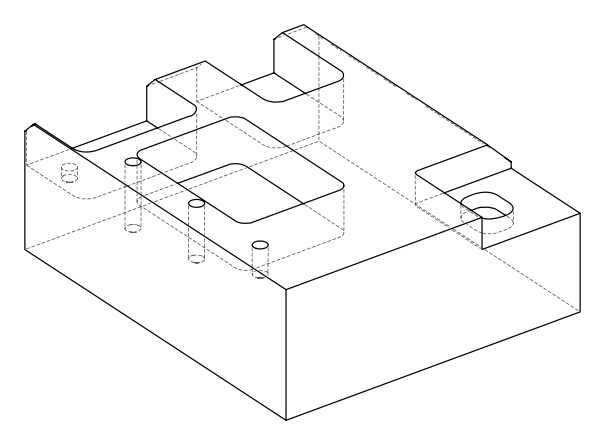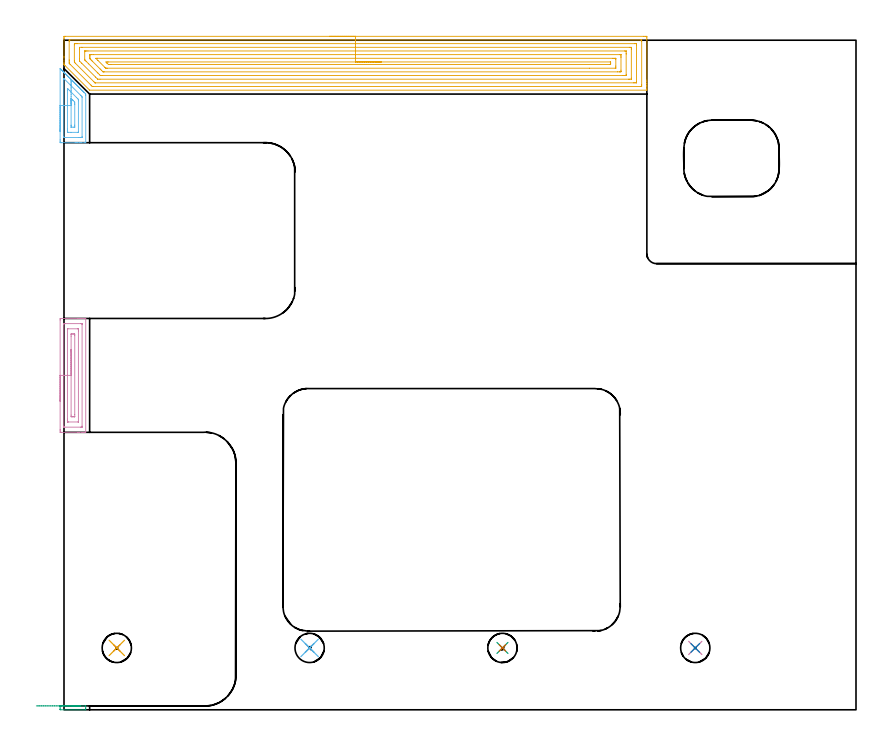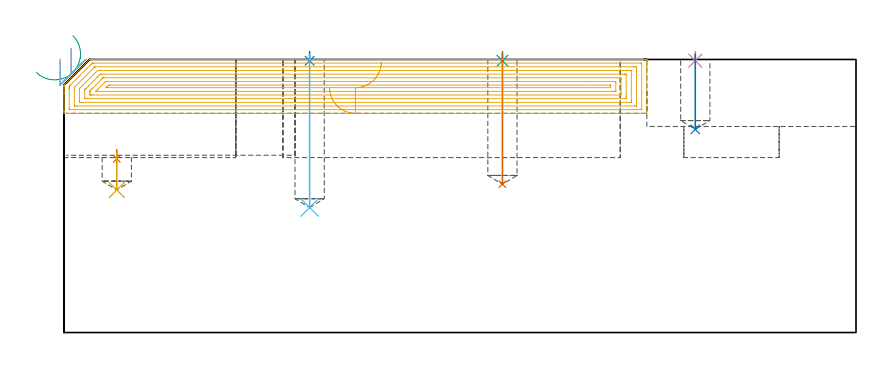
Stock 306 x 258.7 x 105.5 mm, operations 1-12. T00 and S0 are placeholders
(PLAN: 17 operations, 4 tool changes, 144.7 min)
(1 SPOT_DRILL | STEP1POCKET | NXT0321_9005460120000 | 0.04 min | 4176 mm3)
(2 SPOT_DRILL_1 | STEP1POCKET_1 | NXT0321_9005460120000 | 0.03 min | 1 mm3)
(3 SPOT_DRILL_2 | STEP1POCKET_2 | NXT0321_9005460120000 | 0.03 min | 1 mm3)
(4 SPOT_DRILL_3 | STEP1POCKET_3 | NXT0321_9005460120000 | 0.03 min | 1 mm3)
(5 DRILL_BLIND_HOLE_INTO_CENTER | STEP1POCKET | UGT0301_508 | 0.07 min | 1108 mm3)
(6 DRILL_BLIND_HOLE_INTO_CENTER_1 | STEP1POCKET_1 | UGT0301_508 | 0.24 min | 5493 mm3)
(7 DRILL_BLIND_HOLE_INTO_CENTER_2 | STEP1POCKET_2 | UGT0301_508 | 0.2 min | 4595 mm3)
(8 DRILL_BLIND_HOLE_INTO_CENTER_3 | STEP1POCKET_3 | UGT0301_508 | 0.12 min | 2474 mm3)
(9 AREA_MILL | FG_CHAMFER_SURFACE | UGT0205_001 | 0.25 min | 359 mm3)
(10 AREA_MILL_1 | FG_CHAMFER_SURFACE_1 | UGT0205_001 | 1.62 min | 2729 mm3)
(11 AREA_MILL_2 | FG_CHAMFER_SURFACE_2 | UGT0205_001 | 14.53 min | 50438 mm3)
(12 AREA_MILL_3 | FG_CHAMFER_SURFACE_3 | UGT0205_001 | 0.98 min | 1372 mm3)
(13 MILL_CORNER_NOTCH_RECTANGULAR | CORNER_NOTCH_RECTANGULAR | NXT0201_008 | Follow Part, ap 1.5, ae 75% | 70.21 min | 178819 mm3)
(14 MILL_RECTANGULAR_POCKET | POCKET_RECTANGULAR_STRAIGHT | NXT0201_012 | Follow Part, ap 4, ae 75% | 20.98 min | 459766 mm3)
(15 MILL_RECTANGULAR_POCKET_1 | POCKET_RECTANGULAR_STRAIGHT_1 | NXT0201_012 | Follow Part, ap 4, ae 75% | 0.95 min | 11816 mm3)
(16 MILL_SLOT | SLOT_PARTIAL_RECTANGULAR | NXT0201_012 | Follow Part, ap 4, ae 75% | 20.51 min | 258952 mm3)
(17 MILL_SLOT_1 | SLOT_PARTIAL_RECTANGULAR_1 | NXT0201_012 | Follow Part, ap 4, ae 75% | 13.88 min | 221724 mm3)
(TOOL NXT0321_9005460120000 | NC Spot Drill, 142deg, 12mm, Carbide, Uncoated | D12 PA142 FL30 Z2)
(TOOL UGT0301_508 | Carbide Drill 11.3 mm | D11.3 PA118 FL94 Z2)
(TOOL UGT0205_001 | Chamfer Mill 20 x 3 x 45 deg. | D20 FL50 Z2)
(TOOL NXT0201_008 | ENDMILL 6mm [2P460-0600-NA 1630] | D6 FL26 Z6)
(TOOL NXT0201_012 | ENDMILL 16mm [2P460-1600-NA 1630] | D16 FL38 Z6)
(OP 1 SPOT_DRILL)
G17 G21 G94 G90
T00 M6
G54
G17 G0 G90 X20.4 Y23.9 S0 M3
G43 Z115.5 H0
G94 G81 G98 Z67.114 F250. R70.6
G80
M5
M2
(OP 2 SPOT_DRILL_1)
G17 G21 G94 G90
T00 M6
G54
G17 G0 G90 X94.9 Y23.9 S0 M3
G43 Z115.5 H0
G94 G81 G98 Z105.014 F250. R108.5
G80
M5
M2
(OP 3 SPOT_DRILL_2)
G17 G21 G94 G90
T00 M6
G54
G17 G0 G90 X169.4 Y23.9 S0 M3
G43 Z115.5 H0
G94 G81 G98 Z105.014 F250. R108.5
G80
M5
M2
(OP 4 SPOT_DRILL_3)
G17 G21 G94 G90
T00 M6
G54
G17 G0 G90 X243.9 Y23.9 S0 M3
G43 Z115.5 H0
G94 G81 G98 Z105.014 F250. R108.5
G80
M5
M2
(OP 5 DRILL_BLIND_HOLE_INTO_CENTER)
G17 G21 G94 G90
T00 M6
G54
G17 G0 G90 X20.4 Y23.9 S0 M3
G43 Z115.5 H0
G94 G81 G98 Z55.1 F250. R69.6
G80
M5
M2
(OP 6 DRILL_BLIND_HOLE_INTO_CENTER_1)
G17 G21 G94 G90
T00 M6
G54
G17 G0 G90 X94.9 Y23.9 S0 M3
G43 Z115.5 H0
G94 G81 G98 Z48.3 F250. R107.5
G80
M5
M2
(OP 7 DRILL_BLIND_HOLE_INTO_CENTER_2)
G17 G21 G94 G90
T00 M6
G54
G17 G0 G90 X169.4 Y23.9 S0 M3
G43 Z115.5 H0
G94 G81 G98 Z57.3 F250. R107.5
G80
M5
M2
(OP 8 DRILL_BLIND_HOLE_INTO_CENTER_3)
G17 G21 G94 G90
T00 M6
G54
G17 G0 G90 X243.9 Y23.9 S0 M3
G43 Z115.5 H0
G94 G81 G98 Z78.5 F250. R107.5
G80
M5
M2
(OP 9 AREA_MILL)
G17 G21 G94 G90
T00 M6
G54
G17 G0 G90 X-10.692 Y1.5 S1061 M3
G43 Z115.5 H0
Z100.55
G94 G1 X-10.049 Z99.96 F250.
X-9.357 Z99.429
X-8.621 Z98.96
X-7.847 Z98.557
X-7.041 Z98.224
X-6.209 Z97.961
X-5.358 Z97.772
X-4.493 Z97.658
X-3.621 Z97.62
X-2.75 Z97.658
X-1.885 Z97.772
X-1.033 Z97.961
X-0.201 Z98.223
X0.605 Z98.557
X1.379 Z98.96
X2.115 Z99.429
X2.807 Z99.96
X3.45 Z100.549
X8.324 Z105.421
X8.346 Y1.498 Z105.442
X8.395 Y1.491 Z105.491
X8.4 Y1.186 Z105.5
Y0.314
X8.395 Y0.009 Z105.491
X8.345 Y0. Z105.442
X-1.229 Z95.871
X-1.493 Y0.01 Z95.606
X-1.5 Y0.133 Z95.6
Y0.137
Y0.314
Y1.186
X-1.498 Y1.368 Z95.602
X-1.492 Y1.49 Z95.606
X-1.229 Y1.5 Z95.871
X3.45 Z100.549
X4.039 Z101.192
X4.57 Z101.884
X5.039 Z102.62
X5.442 Z103.394
X5.776 Z104.2
X6.038 Z105.032
X6.227 Z105.884
X6.341 Z106.748
X6.379 Z107.62
X6.341 Z108.492
X6.227 Z109.357
X6.038 Z110.208
X5.776 Z111.04
X5.442 Z111.846
X5.04 Z112.62
X4.571 Z113.356
X4.04 Z114.048
X3.45 Z114.691
G0 Z115.5
M5
M2
(OP 10 AREA_MILL_1)
G17 G21 G94 G90
T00 M6
G54
G17 G0 G90 X-1.5 Y119.2 S1061 M3
G43 Z115.5 H0
Z105.6
G94 G1 Y119.238 Z104.728 F250.
Y119.352 Z103.863
Y119.541 Z103.012
Y119.803 Z102.18
Y120.137 Z101.374
Y120.54 Z100.6
Y121.008 Z99.864
Y121.54 Z99.172
Y122.129 Z98.529
Y122.772 Z97.94
Y123.464 Z97.408
Y124.2 Z96.94
Y124.974 Z96.537
Y125.78 Z96.203
Y126.612 Z95.941
Y127.464 Z95.752
Y128.328 Z95.638
Y129.2 Z95.6
Y150.603
X-1.496 Y150.977 Z95.602
X-1.492 Y151.19 Z95.606
X-1.275 Y151.2 Z95.822
X5.222 Z102.316
X5.81 Z102.906
X6.109 Z103.205
X6.696 Z103.792
X6.995 Z104.09
X7.593 Z104.693
X7.881 Z104.98
X8.05 Z105.149
X8.376 Y151.192 Z105.467
X8.397 Y151.19 Z105.488
X8.4 Y151.049 Z105.5
Y107.351
X8.397 Y107.21 Z105.488
X8.376 Y107.207 Z105.467
X8.05 Y107.2 Z105.149
X7.594 Z104.693
X6.995 Z104.09
X5.809 Z102.906
X5.222 Z102.316
X-0.981 Y107.201 Z96.116
X-1.214 Y107.203 Z95.883
X-1.492 Y107.208 Z95.606
X-1.494 Y107.28 Z95.603
X-1.499 Y107.796 Z95.601
X-1.5 Y108.318 Z95.6
Y129.2
X-0.086 Z97.014
Y148.811
X-0.085 Y149.04 Z97.015
X-0.082 Y149.15 Z97.018
X-0.079 Y149.174 Z97.021
X-0.069 Y149.19 Z97.031
X0.036 Y149.193 Z97.136
X0.414 Y149.199 Z97.514
X6.618 Y149.2 Z103.718
X6.853 Y149.197 Z103.953
X6.944 Y149.193 Z104.044
X6.978 Y149.19 Z104.078
X6.981 Y149.147 Z104.081
X6.984 Y149.041 Z104.084
X6.986 Y148.829 Z104.086
Y109.589
X6.984 Y109.36 Z104.084
X6.981 Y109.25 Z104.081
X6.979 Y109.226 Z104.079
X6.969 Y109.21 Z104.069
X6.864 Y109.207 Z103.964
X6.486 Y109.201 Z103.586
X0.282 Y109.2 Z97.382
X0.047 Y109.203 Z97.147
X-0.044 Y109.207 Z97.056
X-0.078 Y109.21 Z97.022
X-0.081 Y109.253 Z97.019
X-0.084 Y109.359 Z97.016
X-0.086 Y109.571 Z97.014
Y129.2
X1.328 Z98.428
X1.329 Y147.124 Z98.429
X1.332 Y147.167 Z98.432
X1.334 Y147.182 Z98.434
X1.353 Y147.19 Z98.453
X1.516 Y147.199 Z98.616
X5.222 Y147.2 Z102.322
X5.385 Y147.198 Z102.485
X5.493 Y147.193 Z102.593
X5.565 Y147.186 Z102.665
X5.567 Y147.153 Z102.667
X5.57 Y147.036 Z102.67
X5.571 Y146.685 Z102.671
X5.572 Y146.144 Z102.672
X5.571 Y111.276 Z102.671
X5.568 Y111.233 Z102.668
X5.565 Y111.218 Z102.665
X5.547 Y111.21 Z102.647
X5.384 Y111.201 Z102.484
X1.677 Y111.2 Z98.777
X1.515 Y111.202 Z98.615
X1.407 Y111.207 Z98.507
X1.335 Y111.214 Z98.435
X1.332 Y111.247 Z98.432
X1.33 Y111.364 Z98.43
X1.329 Y111.715 Z98.429
X1.328 Y112.256 Z98.428
Y129.2
X2.743 Z99.843
Y144.361
X2.746 Y145.069 Z99.846
X2.75 Y145.172 Z99.85
X2.752 Y145.19 Z99.852
X2.773 Y145.193 Z99.873
X2.825 Y145.196 Z99.925
X3.033 Y145.199 Z100.133
X3.45 Y145.2 Z100.55
X3.503 Z100.603
X3.884 Y145.194 Z100.984
X4.075 Y145.19 Z101.175
X4.15 Y145.178 Z101.25
X4.152 Y145.117 Z101.252
X4.157 Y144.542 Z101.257
Y114.039
X4.154 Y113.331 Z101.254
X4.15 Y113.228 Z101.25
X4.148 Y113.21 Z101.248
X4.127 Y113.207 Z101.227
X4.075 Y113.204 Z101.175
X3.867 Y113.201 Z100.967
X3.45 Y113.2 Z100.55
X3.397 Z100.497
X3.016 Y113.206 Z100.116
X2.825 Y113.21 Z99.925
X2.749 Y113.222 Z99.849
X2.748 Y113.283 Z99.848
X2.743 Y113.858 Z99.843
Y129.2
Y130.072 Z99.881
Y130.936 Z99.995
Y131.788 Z100.183
Y132.62 Z100.446
Y133.426 Z100.78
Y134.2 Z101.182
Y134.936 Z101.651
Y135.628 Z102.182
Y136.271 Z102.772
Y136.86 Z103.415
Y137.392 Z104.107
Y137.86 Z104.843
Y138.263 Z105.616
Y138.597 Z106.422
Y138.859 Z107.254
Y139.048 Z108.106
Y139.162 Z108.971
Y139.2 Z109.843
G0 Z115.5
M5
M2
(OP 11 AREA_MILL_2)
G17 G21 G94 G90
T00 M6
G54
G17 G0 G90 X102.6 Y260.2 S1061 M3
G43 Z115.5 H0
Z94.7
G94 G1 X102.638 Z93.828 F250.
X102.752 Z92.963
X102.941 Z92.112
X103.203 Z91.28
X103.537 Z90.474
X103.94 Z89.7
X104.408 Z88.964
X104.94 Z88.272
X105.529 Z87.629
X106.172 Z87.039
X106.864 Z86.508
X107.6 Z86.04
X108.374 Z85.637
X109.18 Z85.303
X110.012 Z85.041
X110.864 Z84.852
X111.728 Z84.738
X112.6 Z84.7
X224.002
X224.595 Y260.199 Z84.701
X225.182 Y260.194 Z84.704
X225.193 Y260.192 Z84.706
X225.197 Y259.607 Z85.29
X225.2 Y259.003 Z85.894
Y243.272 Z101.623
Y242.668 Z102.226
Y242.093 Z102.804
Y241.776 Z103.12
Y241.201 Z103.695
Y240.885 Z104.011
Y240.251 Z104.648
Y239.821 Z105.078
X225.193 Y239.45 Z105.442
X225.19 Y239.403 Z105.488
X225.042 Y239.4 Z105.5
X9.9 Y239.401 Z105.499
X0.372 Y248.928 Z95.972
X0.158 Y249.145 Z95.755
X0.009 Y249.303 Z95.596
X0.007 Y249.354 Z95.545
X0. Y249.671 Z95.228
Y250.058 Z94.841
Y250.692 Z94.203
Y251.9 Z92.997
Y252.475 Z92.419
Y259.32 Z85.578
X0.002 Y259.607 Z85.29
X0.007 Y260.192 Z84.706
X0.018 Y260.194 Z84.704
X0.605 Y260.2 Z84.7
X112.6
Y258.786 Z86.114
X222.881
X223.021 Y258.784 Z86.116
X223.115 Y258.782 Z86.118
X223.184 Y258.779 Z86.121
X223.19 Y258.769 Z86.131
X223.193 Y258.716 Z86.184
X223.199 Y258.328 Z86.572
Y241.388 Z103.512
X223.192 Y240.885 Z104.015
X223.19 Y240.838 Z104.062
X223.179 Y240.821 Z104.079
X222.881 Y240.814 Z104.086
X11.243
X11.102 Y240.816 Z104.084
X11.009 Y240.818 Z104.082
X10.94 Y240.822 Z104.078
X10.926 Y240.832 Z104.068
X10.869 Y240.885 Z104.015
X10.421 Y241.329 Z103.571
X2.389 Y249.36 Z95.54
X2.172 Y249.581 Z95.319
X2.065 Y249.693 Z95.207
X2.014 Y249.747 Z95.153
X2.01 Y249.8 Z95.1
X2.002 Y250.187 Z94.713
X2.001 Y250.692 Z94.208
X2. Y251.081 Z93.819
X2.001 Y258.212 Z86.688
X2.008 Y258.716 Z86.184
X2.01 Y258.762 Z86.138
X2.021 Y258.779 Z86.121
X2.319 Y258.786 Z86.114
X112.6
Y257.372 Z87.528
X220.587 Y257.371 Z87.529
X221.026 Y257.369 Z87.531
X221.171 Y257.366 Z87.534
X221.188 Y257.365 Z87.535
X221.192 Y257.315 Z87.585
X221.197 Y257.222 Z87.678
X221.199 Y257.106 Z87.794
X221.2 Y256.932 Z87.968
X221.199 Y242.668 Z102.232
X221.198 Y242.496 Z102.404
X221.19 Y242.32 Z102.58
X221.181 Y242.235 Z102.665
X221.135 Y242.233 Z102.667
X221.026 Y242.231 Z102.669
X220.573 Y242.229 Z102.671
X220.133 Y242.228 Z102.672
X12.206 Y242.229 Z102.671
X12.059 Y242.23 Z102.67
X12.007 Y242.233 Z102.667
X11.98 Y242.235 Z102.665
X11.96 Y242.251 Z102.649
X11.873 Y242.333 Z102.567
X11.532 Y242.668 Z102.232
X4.4 Y249.8 Z95.1
X4.174 Y250.028 Z94.872
X4.017 Y250.194 Z94.706
X4.006 Y250.518 Z94.382
X4.002 Y250.692 Z94.208
X4. Y250.865 Z94.035
X4.001 Y256.932 Z87.968
X4.002 Y257.104 Z87.796
X4.01 Y257.28 Z87.62
X4.019 Y257.365 Z87.535
X4.065 Y257.367 Z87.533
X4.174 Y257.369 Z87.531
X4.628 Y257.371 Z87.529
X5.067 Y257.372 Z87.528
X112.6
Y255.957 Z88.943
X218.433
X219.163 Y255.95 Z88.95
X219.19 Y255.941 Z88.959
X219.193 Y255.895 Z89.005
X219.197 Y255.794 Z89.106
X219.199 Y255.593 Z89.307
X219.2 Y255.19 Z89.71
X219.199 Y244.025 Z100.875
X219.197 Y243.813 Z101.087
X219.193 Y243.707 Z101.193
X219.19 Y243.658 Z101.242
X219.151 Y243.649 Z101.251
X218.349 Y243.643 Z101.257
X218.265
X13.907
X13.098 Y243.649 Z101.251
X13.008 Y243.65 Z101.25
X12.206 Y244.443 Z100.457
X6.851 Y249.797 Z95.103
X6.01 Y250.641 Z94.259
X6.007 Y250.692 Z94.208
X6. Y251.542 Z93.358
Y255.108 Z89.792
X6.001 Y255.575 Z89.325
X6.003 Y255.787 Z89.113
X6.007 Y255.893 Z89.007
X6.01 Y255.942 Z88.958
X6.049 Y255.951 Z88.949
X6.851 Y255.957 Z88.943
X6.935
X112.6
Y254.543 Z90.357
X216.564 Y254.542 Z90.358
X217.175 Y254.539 Z90.361
X217.183 Y254.537 Z90.363
X217.194 Y254.52 Z90.38
X217.197 Y254.258 Z90.642
X217.2 Y253.622 Z91.278
Y253.366 Z91.534
X217.199 Y245.342 Z99.558
X217.197 Y245.183 Z99.717
X217.193 Y245.104 Z99.796
X217.191 Y245.07 Z99.83
X217.134 Y245.064 Z99.836
X216.847 Y245.06 Z99.84
X216.564 Y245.058 Z99.842
X215.957 Y245.057 Z99.843
X14.883
X14.274 Y245.059 Z99.841
X14.134 Y245.062 Z99.838
X14.066 Y245.064 Z99.836
X13.991 Y245.119 Z99.781
X13.762 Y245.342 Z99.558
X13.098 Y246. Z98.9
X12.864 Y246.234 Z98.666
X9.529 Y249.569 Z95.331
X8.636 Y250.462 Z94.438
X8.409 Y250.692 Z94.208
X8.183 Y250.923 Z93.977
X8.036 Y251.075 Z93.825
X8.01 Y251.13 Z93.77
X8.007 Y251.169 Z93.731
X8.001 Y251.326 Z93.574
Y254.258 Z90.642
X8.003 Y254.417 Z90.483
X8.007 Y254.496 Z90.404
X8.009 Y254.53 Z90.37
X8.066 Y254.536 Z90.364
X8.353 Y254.541 Z90.359
X8.636 Y254.542 Z90.358
X9.243 Y254.543 Z90.357
X112.6
Y253.129 Z91.771
X214.779 Y253.128 Z91.772
X215.019 Y253.126 Z91.774
X215.14 Y253.122 Z91.778
X215.19 Y253.119 Z91.781
X215.192 Y253.09 Z91.81
X215.198 Y252.948 Z91.952
X215.2 Y252.475 Z92.425
Y252.054 Z92.846
X215.199 Y247.125 Z97.775
X215.197 Y246.708 Z98.192
X215.19 Y246.565 Z98.335
X215.179 Y246.478 Z98.422
X215.106 Y246.476 Z98.424
X214.779 Y246.473 Z98.427
X214.541 Y246.471 Z98.429
X213.887
X15.538
X15.21 Y246.474 Z98.426
X15.129 Y246.476 Z98.424
X15.092 Y246.478 Z98.422
X15.044 Y246.515 Z98.385
X14.883 Y246.668 Z98.232
X14.423 Y247.125 Z97.775
X13.991 Y247.557 Z97.343
X10.856 Y250.692 Z94.208
X10.421 Y251.127 Z93.773
X10.194 Y251.356 Z93.544
X10.082 Y251.471 Z93.429
X10.03 Y251.53 Z93.37
X10.01 Y251.557 Z93.343
X10.008 Y251.583 Z93.317
X10.001 Y252.003 Z92.897
Y252.475 Z92.425
X10.003 Y252.892 Z92.008
X10.01 Y253.035 Z91.865
X10.021 Y253.122 Z91.778
X10.094 Y253.124 Z91.776
X10.421 Y253.127 Z91.773
X10.659 Y253.129 Z91.771
X11.313
X112.6
Y251.715 Z93.185
X212.102
X212.864 Y251.714 Z93.186
X212.994 Y251.712 Z93.188
X213.125 Y251.708 Z93.192
X213.191 Y251.7 Z93.2
X213.194 Y251.651 Z93.249
X213.197 Y251.583 Z93.317
X213.2 Y251.378 Z93.522
Y248.703 Z96.197
X213.195 Y248.017 Z96.883
X213.192 Y247.915 Z96.985
X213.19 Y247.895 Z97.005
X213.168 Y247.891 Z97.009
X213.123 Y247.888 Z97.012
X212.994 Y247.886 Z97.014
X203.073 Y247.885 Z97.015
X16.668 Y247.886 Z97.014
X16.536 Y247.887 Z97.013
X16.273 Y247.891 Z97.009
X16.114 Y247.895 Z97.005
X16.071 Y247.934 Z96.966
X15.983 Y248.017 Z96.883
X15.775 Y248.222 Z96.678
X13.098 Y250.899 Z94.001
X12.418 Y251.583 Z93.317
X12.322 Y251.683 Z93.217
X12.304 Y251.703 Z93.197
X12.396 Y251.708 Z93.192
X12.571 Y251.711 Z93.189
X12.835 Y251.714 Z93.186
X12.967 Y251.715 Z93.185
X112.6
Y250.301 Z94.599
X211.053 Y250.3 Z94.6
X211.106 Y250.299 Z94.601
X211.159 Y250.294 Z94.606
X211.19 Y250.287 Z94.613
X211.193 Y250.238 Z94.662
X211.2 Y249.81 Z95.09
Y249.8 Z95.1
X211.193 Y249.359 Z95.541
X211.19 Y249.31 Z95.59
X211.118 Y249.305 Z95.595
X210.985 Y249.301 Z95.599
X210.818 Y249.3 Z95.6
X18.061
X17.56 Y249.303 Z95.597
X17.162 Y249.307 Z95.593
X16.668 Y249.779 Z95.121
X16.647 Y249.8 Z95.1
X16.174 Y250.294 Z94.607
X16.668 Y250.298 Z94.602
X17.06 Y250.3 Z94.6
X112.6 Y250.301 Z94.599
X113.472 Z94.638
X114.336 Z94.751
X115.188 Z94.94
X116.02 Z95.203
X116.826 Z95.536
X117.6 Z95.939
X118.336 Z96.408
X119.028 Z96.939
X119.671 Z97.528
X120.26 Z98.172
X120.792 Z98.864
X121.26 Z99.599
X121.663 Z100.373
X121.997 Z101.179
X122.259 Z102.011
X122.448 Z102.863
X122.562 Z103.728
X122.6 Z104.599
G0 Z115.5
M5
M2
(OP 12 AREA_MILL_3)
G17 G21 G94 G90
T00 M6
G54
G17 G0 G90 X-1.5 Y223.45 S1061 M3
G43 Z115.5 H0
Z105.6
G94 G1 Y223.488 Z104.728 F250.
Y223.602 Z103.864
Y223.791 Z103.012
Y224.053 Z102.18
Y224.387 Z101.374
Y224.79 Z100.6
Y225.258 Z99.864
Y225.79 Z99.172
Y226.379 Z98.529
Y227.022 Z97.94
Y227.714 Z97.408
Y228.45 Z96.94
Y229.224 Z96.537
Y230.03 Z96.203
Y230.862 Z95.941
Y231.713 Z95.752
Y232.578 Z95.638
Y233.45 Z95.6
X-1.499 Y247.583
X-1.494 Y247.783 Z95.604
X-1.424 Y247.719 Z95.673
X-1.233 Y247.533 Z95.867
X-1.114 Y247.414 Z95.986
X-0.981 Y247.283 Z96.116
X-0.936 Y247.236 Z96.163
X-0.732 Y247.032 Z96.367
X-0.686 Y246.987 Z96.411
X-0.639 Y246.94 Z96.459
X-0.438 Y246.738 Z96.661
X-0.39 Y246.692 Z96.707
X-0.343 Y246.643 Z96.756
X-0.143 Y246.444 Z96.956
X-0.095 Y246.396 Z97.002
X-0.047 Y246.347 Z97.052
X0.151 Y246.149 Z97.25
X0.2 Y246.101 Z97.297
X0.25 Y246.051 Z97.349
X0.446 Y245.855 Z97.545
X0.496 Y245.806 Z97.593
X0.546 Y245.754 Z97.645
X0.74 Y245.561 Z97.839
X0.791 Y245.51 Z97.888
X0.843 Y245.458 Z97.942
X1.034 Y245.266 Z98.133
X1.087 Y245.215 Z98.184
X1.139 Y245.161 Z98.238
X1.329 Y244.972 Z98.428
X1.382 Y244.919 Z98.479
X1.436 Y244.865 Z98.535
X1.623 Y244.677 Z98.722
X1.678 Y244.624 Z98.774
X1.732 Y244.568 Z98.831
X1.917 Y244.383 Z99.016
X1.973 Y244.329 Z99.07
X2.029 Y244.272 Z99.128
X2.212 Y244.089 Z99.311
X2.268 Y244.033 Z99.365
X2.325 Y243.975 Z99.424
X2.506 Y243.794 Z99.605
X2.564 Y243.738 Z99.66
X2.622 Y243.679 Z99.721
X2.8 Y243.5 Z99.899
X2.859 Y243.442 Z99.956
X2.918 Y243.382 Z100.017
X3.095 Y243.206 Z100.194
X3.155 Y243.147 Z100.251
X3.215 Y243.086 Z100.314
X3.389 Y242.911 Z100.488
X3.45 Y242.852 Z100.547
X3.511 Y242.789 Z100.61
X3.684 Y242.617 Z100.783
X3.745 Y242.556 Z100.842
X3.808 Y242.493 Z100.907
X3.978 Y242.322 Z101.077
X4.041 Y242.261 Z101.137
X4.104 Y242.196 Z101.203
X4.272 Y242.028 Z101.371
X4.336 Y241.965 Z101.433
X4.401 Y241.9 Z101.5
X4.567 Y241.734 Z101.666
X4.632 Y241.67 Z101.728
X4.697 Y241.603 Z101.796
X4.861 Y241.439 Z101.96
X4.927 Y241.374 Z102.024
X4.994 Y241.307 Z102.093
X5.155 Y241.145 Z102.254
X5.223 Y241.079 Z102.319
X5.29 Y241.01 Z102.389
X5.45 Y240.851 Z102.549
X5.518 Y240.784 Z102.614
X5.587 Y240.714 Z102.686
X5.744 Y240.556 Z102.843
X5.813 Y240.488 Z102.91
X5.883 Y240.417 Z102.982
X6.039 Y240.262 Z103.138
X6.109 Y240.193 Z103.205
X6.18 Y240.121 Z103.279
X6.333 Y239.968 Z103.432
X6.404 Y239.897 Z103.501
X6.476 Y239.824 Z103.575
X6.627 Y239.673 Z103.726
X6.7 Y239.602 Z103.796
X6.773 Y239.528 Z103.872
X6.922 Y239.379 Z104.021
X6.995 Y239.307 Z104.091
X7.069 Y239.231 Z104.168
X7.216 Y239.084 Z104.315
X7.29 Y239.011 Z104.387
X7.365 Y238.935 Z104.465
X7.51 Y238.79 Z104.609
X7.586 Y238.716 Z104.682
X7.662 Y238.638 Z104.761
X7.805 Y238.496 Z104.904
X7.881 Y238.42 Z104.978
X8.394 Y237.906 Z105.492
X8.4 Y237.452 Z105.5
Y219.219
X8.397 Y219.11 Z105.489
X8.381 Y219.107 Z105.473
X8.123 Y219.1 Z105.222
X6.582 Z103.681
X6.109 Z103.205
X5.872 Z102.969
X5.223 Z102.32
X4.986 Z102.083
X4.336 Z101.43
X-0.981 Y219.101 Z96.115
X-1.214 Y219.103 Z95.883
X-1.491 Y219.108 Z95.605
X-1.494 Y219.149 Z95.603
X-1.499 Y219.663 Z95.601
X-1.5 Y220.184 Z95.6
Y233.45
X-0.086 Z97.014
Y243.679
X-0.08 Y243.885 Z97.02
X-0.078 Y243.916 Z97.022
X-0.05 Y243.894 Z97.05
X-0.015 Y243.864 Z97.085
X0.019 Y243.831 Z97.119
X0.172 Y243.679 Z97.272
X6.397 Y237.452 Z103.497
X6.687 Y237.157 Z103.787
X6.88 Y236.958 Z103.98
X6.979 Y236.842 Z104.079
X6.986 Y236.563 Z104.086
Y221.442
X6.982 Y221.223 Z104.082
X6.979 Y221.122 Z104.079
X6.791 Y221.11 Z103.891
X6.448 Y221.102 Z103.548
X6.109 Y221.1 Z103.209
X5.564 Z102.664
X0.245 Y221.101 Z97.345
X0.039 Y221.106 Z97.139
X-0.027 Y221.11 Z97.073
X-0.079 Y221.125 Z97.021
X-0.086 Y221.442 Z97.014
Y233.45
X1.328 Z98.428
X1.329 Y239.231 Z98.429
Y239.581
X1.331 Y239.932 Z98.431
X1.334 Y240.031 Z98.434
X1.335 Y240.05 Z98.435
X1.341 Y240.049 Z98.441
X1.382 Y240.012 Z98.482
X1.514 Y239.885 Z98.614
X1.678 Y239.723 Z98.778
X2.17 Y239.231 Z99.27
X4.838 Y236.563 Z101.938
X5.223 Y236.178 Z102.323
X5.473 Y235.924 Z102.573
X5.535 Y235.858 Z102.635
X5.562 Y235.826 Z102.662
X5.565 Y235.789 Z102.665
X5.568 Y235.674 Z102.668
X5.571 Y235.324 Z102.671
Y223.221
X5.57 Y223.134 Z102.67
X5.568 Y223.114 Z102.668
X5.566 Y223.111 Z102.666
X5.544 Y223.107 Z102.644
X5.464 Y223.102 Z102.564
X5.343 Y223.1 Z102.443
X5.223 Z102.323
X2.685 Z99.785
X1.798 Z98.898
X1.678 Y223.102 Z98.778
X1.557 Y223.105 Z98.657
X1.335 Y223.114 Z98.435
X1.333 Y223.221 Z98.433
X1.33 Y223.57 Z98.43
X1.329 Y224.111 Z98.429
X1.328 Y224.461 Z98.428
Y233.45
X2.743 Z99.843
Y234.784
Y235.493
X2.745 Y235.674 Z99.845
X2.75 Y236.187 Z99.85
X3.275 Y235.674 Z100.375
X3.45 Y235.498 Z100.55
X4.15 Y234.784 Z101.25
X4.156 Y234.076 Z101.256
X4.157 Y233.895 Z101.257
Y225.89
X4.155 Y225.182 Z101.255
X4.153 Y225.133 Z101.253
X4.151 Y225.114 Z101.251
X4.137 Y225.11 Z101.237
X4.04 Y225.105 Z101.14
X3.843 Y225.102 Z100.943
X3.017 Y225.101 Z100.117
X2.85 Y225.103 Z99.95
X2.767 Y225.107 Z99.867
X2.751 Y225.11 Z99.851
X2.748 Y225.119 Z99.848
X2.746 Y225.15 Z99.846
X2.743 Y225.71 Z99.843
Y225.89
Y233.45
Y234.322 Z99.881
Y235.186 Z99.995
Y236.038 Z100.183
Y236.87 Z100.446
Y237.676 Z100.78
Y238.45 Z101.182
Y239.186 Z101.651
Y239.878 Z102.182
Y240.521 Z102.772
Y241.11 Z103.415
Y241.641 Z104.107
Y242.11 Z104.843
Y242.513 Z105.617
Y242.847 Z106.423
Y243.109 Z107.255
Y243.298 Z108.106
Y243.412 Z108.971
Y243.45 Z109.843
G0 Z115.5
M5
M2
